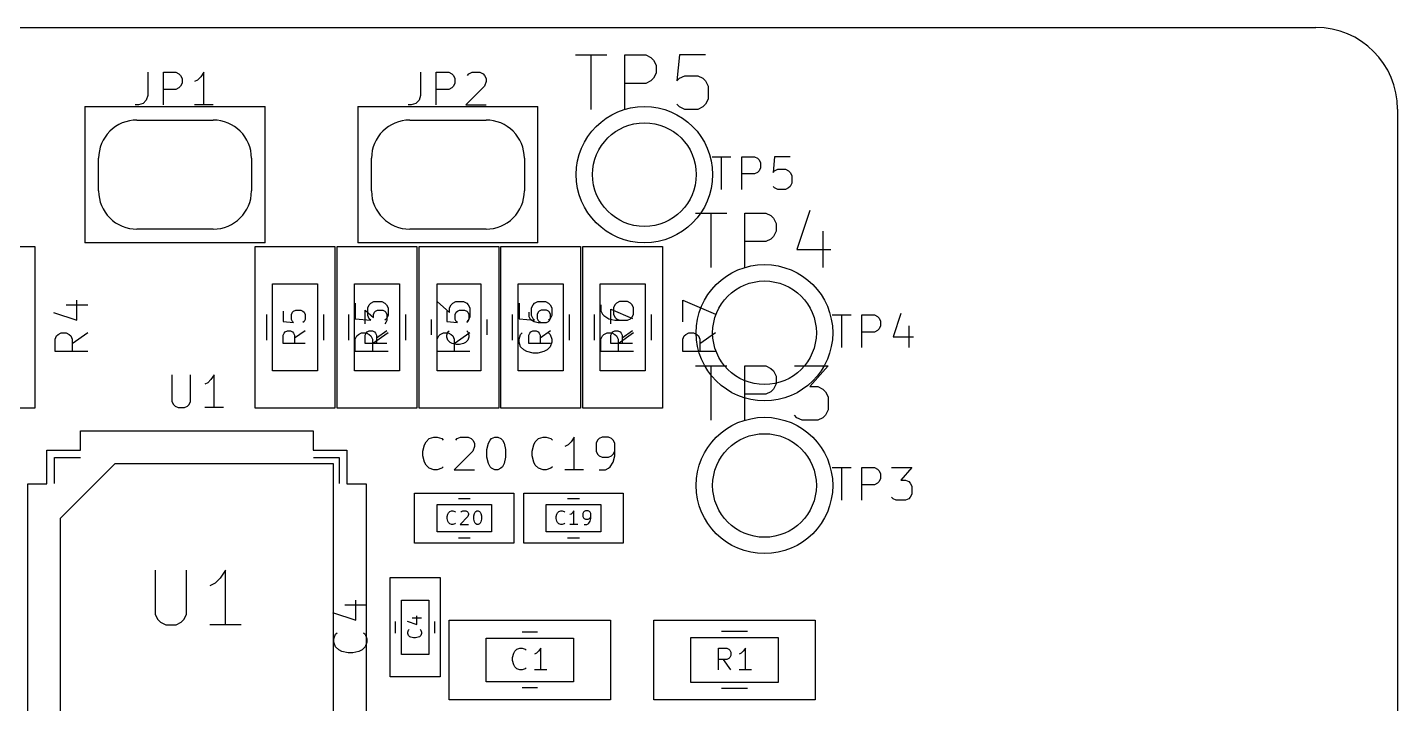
# Model space of a CAD drawing. Header units: millimetres. Extents: x -0.2 to 42, y -55 to 0.3.
# Drawn here: x 16.89 to 42, y -12.4 to 0 of the extents above; entities that cross this region are included whole.
import ezdxf

# ---------------------------------------------------------------- set-up
doc = ezdxf.new("R2010")
doc.units = ezdxf.units.MM
for name, color, linetype, true_color in [('Edge.Cuts', 254, 'CONTINUOUS', 0xd0d2cd), ('F.Courtyard', 6, 'CONTINUOUS', 0xff26e2), ('F.Fab', 9, 'CONTINUOUS', 0xafafaf), ('F.Silkscreen', 41, 'CONTINUOUS', 0xf2eda1)]:
    doc.layers.add(name, color=color, linetype=linetype, true_color=true_color)

msp = doc.modelspace()

# ---------------------------------------------------------------- linework, layer by layer
at = {"layer": 'Edge.Cuts', "linetype": 'CONTINUOUS'}
for p, q in [((1.5, 0), (40.5, 0)), ((42, -1.5), (42, -32))]:
    msp.add_line(p, q, dxfattribs=at)
at = {"layer": 'Edge.Cuts'}
msp.add_arc((40.5, -1.5), 1.5, 0, 90, dxfattribs=at)
at = {"layer": 'F.Courtyard', "linetype": 'CONTINUOUS'}
for p, q in [((17.95, -1.45), (17.95, -3.95)), ((17.95, -1.45), (21.25, -1.45)), ((21.25, -3.95), (21.25, -1.45)), ((22.95, -1.45), (22.95, -3.95)), ((22.95, -1.45), (26.25, -1.45)), ((26.25, -3.95), (26.25, -1.45)), ((21.25, -3.95), (17.95, -3.95)), ((26.25, -3.95), (22.95, -3.95)), ((15.57, -4.02), (17.03, -4.02)), ((17.03, -4.02), (17.03, -6.98)), ((21.07, -4.02), (22.53, -4.02)), ((21.07, -6.98), (21.07, -4.02)), ((22.53, -4.02), (22.53, -6.98)), ((22.57, -4.02), (24.03, -4.02)), ((22.57, -6.98), (22.57, -4.02)), ((24.03, -4.02), (24.03, -6.98)), ((24.07, -4.02), (25.53, -4.02)), ((24.07, -6.98), (24.07, -4.02)), ((25.53, -4.02), (25.53, -6.98)), ((25.57, -4.02), (27.03, -4.02)), ((25.57, -6.98), (25.57, -4.02)), ((27.03, -4.02), (27.03, -6.98)), ((27.07, -4.02), (28.53, -4.02)), ((27.07, -6.98), (27.07, -4.02)), ((28.53, -4.02), (28.53, -6.98)), ((17.03, -6.98), (15.57, -6.98)), ((22.53, -6.98), (21.07, -6.98)), ((24.03, -6.98), (22.57, -6.98)), ((25.53, -6.98), (24.07, -6.98)), ((27.03, -6.98), (25.57, -6.98)), ((28.53, -6.98), (27.07, -6.98)), ((17.87, -7.4), (22.13, -7.4)), ((17.87, -7.75), (17.87, -7.4)), ((22.13, -7.4), (22.13, -7.75)), ((17.25, -7.75), (17.87, -7.75)), ((17.25, -8.37), (17.25, -7.75)), ((22.13, -7.75), (22.75, -7.75)), ((22.75, -7.75), (22.75, -8.37)), ((16.9, -8.37), (17.25, -8.37)), ((16.9, -12.63), (16.9, -8.37)), ((22.75, -8.37), (23.1, -8.37)), ((23.1, -8.37), (23.1, -12.63)), ((23.99, -8.54), (25.81, -8.54)), ((23.99, -9.46), (23.99, -8.54)), ((25.81, -8.54), (25.81, -9.46)), ((25.99, -8.54), (27.81, -8.54)), ((25.99, -9.46), (25.99, -8.54)), ((27.81, -8.54), (27.81, -9.46)), ((25.81, -9.46), (23.99, -9.46)), ((27.81, -9.46), (25.99, -9.46)), ((23.54, -10.09), (24.46, -10.09)), ((23.54, -11.91), (23.54, -10.09)), ((24.46, -10.09), (24.46, -11.91)), ((24.62, -10.87), (27.58, -10.87)), ((24.62, -12.33), (24.62, -10.87)), ((27.58, -10.87), (27.58, -12.33)), ((28.37, -10.87), (31.33, -10.87)), ((28.37, -12.33), (28.37, -10.87)), ((31.33, -10.87), (31.33, -12.33)), ((24.46, -11.91), (23.54, -11.91)), ((27.58, -12.33), (24.62, -12.33)), ((31.33, -12.33), (28.37, -12.33))]:
    msp.add_line(p, q, dxfattribs=at)
at = {"layer": 'F.Courtyard'}
for centre in [(28.2, -2.7), (30.4, -5.6), (30.4, -8.4)]:
    msp.add_circle(centre, 1.25, dxfattribs=at)
at = {"layer": 'F.Fab', "linetype": 'CONTINUOUS'}
for p, q in [((26.938095, -0.504819), (27.509523, -0.504819)), ((27.223809, -1.504819), (27.223809, -0.504819)), ((27.842857, -1.504819), (27.842857, -0.504819)), ((27.842857, -0.504819), (28.223809, -0.504819)), ((28.223809, -0.504819), (28.319047, -0.552438)), ((28.319047, -0.552438), (28.366666, -0.600057)), ((28.366666, -0.600057), (28.414285, -0.695295)), ((28.414285, -0.695295), (28.414285, -0.838152)), ((28.842857, -0.504819), (28.795238, -0.981009)), ((29.319047, -0.504819), (28.842857, -0.504819)), ((28.319047, -0.981009), (28.223809, -1.028628)), ((28.366666, -0.93339), (28.319047, -0.981009)), ((28.414285, -0.838152), (28.366666, -0.93339)), ((28.795238, -0.981009), (28.842857, -0.93339)), ((28.842857, -0.93339), (28.938095, -0.885771)), ((28.938095, -0.885771), (29.17619, -0.885771)), ((29.17619, -0.885771), (29.271428, -0.93339)), ((29.271428, -0.93339), (29.319047, -0.981009)), ((29.319047, -0.981009), (29.366666, -1.076247)), ((28.223809, -1.028628), (27.842857, -1.028628)), ((29.366666, -1.076247), (29.366666, -1.314342)), ((28.842857, -1.4572), (28.795238, -1.40958)), ((28.938095, -1.504819), (28.842857, -1.4572)), ((29.17619, -1.504819), (28.938095, -1.504819)), ((29.271428, -1.4572), (29.17619, -1.504819)), ((29.319047, -1.40958), (29.271428, -1.4572)), ((29.366666, -1.314342), (29.319047, -1.40958)), ((29.138095, -3.404819), (29.709523, -3.404819)), ((29.423809, -4.404819), (29.423809, -3.404819)), ((30.042857, -4.404819), (30.042857, -3.404819)), ((30.042857, -3.404819), (30.423809, -3.404819)), ((30.423809, -3.404819), (30.519047, -3.452438)), ((30.519047, -3.452438), (30.566666, -3.500057)), ((30.566666, -3.500057), (30.614285, -3.595295)), ((31.233333, -3.3572), (30.995238, -4.071485)), ((30.614285, -3.738152), (30.566666, -3.83339)), ((30.614285, -3.595295), (30.614285, -3.738152)), ((31.471428, -3.738152), (31.471428, -4.404819)), ((30.423809, -3.928628), (30.042857, -3.928628)), ((30.519047, -3.881009), (30.423809, -3.928628)), ((30.566666, -3.83339), (30.519047, -3.881009)), ((30.995238, -4.071485), (31.614285, -4.071485)), ((21.3875, -4.7), (22.2125, -4.7)), ((21.3875, -6.3), (21.3875, -4.7)), ((22.2125, -4.7), (22.2125, -6.3)), ((22.8875, -4.7), (23.7125, -4.7)), ((22.8875, -6.3), (22.8875, -4.7)), ((23.7125, -4.7), (23.7125, -6.3)), ((24.4, -4.7), (25.2, -4.7)), ((24.4, -6.3), (24.4, -4.7)), ((25.2, -4.7), (25.2, -6.3)), ((25.8875, -4.7), (26.7125, -4.7)), ((25.8875, -6.3), (25.8875, -4.7)), ((26.7125, -4.7), (26.7125, -6.3)), ((27.3875, -4.7), (28.2125, -4.7)), ((27.3875, -6.3), (27.3875, -4.7)), ((28.2125, -4.7), (28.2125, -6.3)), ((17.802371, -5.371428), (17.802371, -4.999999)), ((28.902371, -5.399999), (28.902371, -4.999999)), ((28.902371, -4.999999), (29.502371, -5.257142)), ((17.3738, -5.228571), (17.802371, -5.371428)), ((17.602371, -5.085714), (18.002371, -5.085714)), ((21.581927, -5.204761), (21.581927, -5.395237)), ((21.734308, -5.261904), (21.753356, -5.223809)), ((21.734308, -5.357142), (21.734308, -5.261904)), ((21.753356, -5.223809), (21.772403, -5.204761)), ((21.772403, -5.204761), (21.810499, -5.185714)), ((21.810499, -5.185714), (21.905737, -5.185714)), ((21.905737, -5.185714), (21.943832, -5.204761)), ((21.943832, -5.204761), (21.96288, -5.223809)), ((21.96288, -5.223809), (21.981927, -5.261904)), ((21.981927, -5.261904), (21.981927, -5.357142)), ((22.902371, -5.057142), (22.902371, -5.342856)), ((23.081927, -5.433333), (23.081927, -5.185714)), ((23.081927, -5.185714), (23.234308, -5.319047)), ((23.130942, -5.142856), (23.159514, -5.085714)), ((23.130942, -5.285714), (23.130942, -5.142856)), ((23.159514, -5.085714), (23.188085, -5.057142)), ((23.188085, -5.057142), (23.245228, -5.028571)), ((23.234308, -5.261904), (23.253356, -5.223809)), ((23.234308, -5.319047), (23.234308, -5.261904)), ((23.245228, -5.028571), (23.388085, -5.028571)), ((23.253356, -5.223809), (23.272403, -5.204761)), ((23.272403, -5.204761), (23.310499, -5.185714)), ((23.310499, -5.185714), (23.405737, -5.185714)), ((23.388085, -5.028571), (23.445228, -5.057142)), ((23.405737, -5.185714), (23.443832, -5.204761)), ((23.443832, -5.204761), (23.46288, -5.223809)), ((23.445228, -5.057142), (23.4738, -5.085714)), ((23.46288, -5.223809), (23.481927, -5.261904)), ((23.4738, -5.085714), (23.502371, -5.142856)), ((23.481927, -5.261904), (23.481927, -5.37619)), ((23.502371, -5.142856), (23.502371, -5.285714)), ((24.402371, -5.399999), (24.402371, -5.028571)), ((24.402371, -5.028571), (24.630942, -5.228571)), ((24.581927, -5.204761), (24.581927, -5.395237)), ((24.630942, -5.142856), (24.659514, -5.085714)), ((24.630942, -5.228571), (24.630942, -5.142856)), ((24.659514, -5.085714), (24.688085, -5.057142)), ((24.688085, -5.057142), (24.745228, -5.028571)), ((24.734308, -5.261904), (24.753356, -5.223809)), ((24.734308, -5.357142), (24.734308, -5.261904)), ((24.745228, -5.028571), (24.888085, -5.028571)), ((24.753356, -5.223809), (24.772403, -5.204761)), ((24.772403, -5.204761), (24.810499, -5.185714)), ((24.810499, -5.185714), (24.905737, -5.185714)), ((24.888085, -5.028571), (24.945228, -5.057142)), ((24.905737, -5.185714), (24.943832, -5.204761)), ((24.943832, -5.204761), (24.96288, -5.223809)), ((24.945228, -5.057142), (24.9738, -5.085714)), ((24.96288, -5.223809), (24.981927, -5.261904)), ((24.9738, -5.085714), (25.002371, -5.142856)), ((24.981927, -5.261904), (24.981927, -5.357142)), ((25.002371, -5.142856), (25.002371, -5.314285)), ((25.902371, -5.057142), (25.902371, -5.342856)), ((26.081927, -5.223809), (26.081927, -5.299999)), ((26.130942, -5.142856), (26.159514, -5.085714)), ((26.130942, -5.285714), (26.130942, -5.142856)), ((26.159514, -5.085714), (26.188085, -5.057142)), ((26.188085, -5.057142), (26.245228, -5.028571)), ((26.253356, -5.223809), (26.234308, -5.261904)), ((26.234308, -5.261904), (26.234308, -5.338095)), ((26.245228, -5.028571), (26.388085, -5.028571)), ((26.272403, -5.204761), (26.253356, -5.223809)), ((26.310499, -5.185714), (26.272403, -5.204761)), ((26.405737, -5.185714), (26.310499, -5.185714)), ((26.388085, -5.028571), (26.445228, -5.057142)), ((26.443832, -5.204761), (26.405737, -5.185714)), ((26.46288, -5.223809), (26.443832, -5.204761)), ((26.445228, -5.057142), (26.4738, -5.085714)), ((26.481927, -5.261904), (26.46288, -5.223809)), ((26.4738, -5.085714), (26.502371, -5.142856)), ((26.481927, -5.338095), (26.481927, -5.261904)), ((26.502371, -5.142856), (26.502371, -5.285714)), ((27.402371, -5.085714), (27.402371, -5.199999)), ((27.402371, -5.199999), (27.430942, -5.257142)), ((27.430942, -5.257142), (27.459514, -5.285714)), ((27.581927, -5.433333), (27.581927, -5.166666)), ((27.581927, -5.166666), (27.981927, -5.338095)), ((27.659514, -5.085714), (27.630942, -5.142856)), ((27.630942, -5.142856), (27.630942, -5.257142)), ((27.630942, -5.257142), (27.659514, -5.314285)), ((27.688085, -5.057142), (27.659514, -5.085714)), ((27.745228, -5.028571), (27.688085, -5.057142)), ((27.888085, -5.028571), (27.745228, -5.028571)), ((27.945228, -5.057142), (27.888085, -5.028571)), ((27.9738, -5.085714), (27.945228, -5.057142)), ((28.002371, -5.142856), (27.9738, -5.085714)), ((27.9738, -5.314285), (28.002371, -5.257142)), ((28.002371, -5.257142), (28.002371, -5.142856)), ((21.581927, -5.395237), (21.772403, -5.414285)), ((21.753356, -5.395237), (21.734308, -5.357142)), ((21.772403, -5.414285), (21.753356, -5.395237)), ((21.96288, -5.395237), (21.943832, -5.414285)), ((21.981927, -5.357142), (21.96288, -5.395237)), ((22.902371, -5.342856), (23.188085, -5.371428)), ((23.159514, -5.342856), (23.130942, -5.285714)), ((23.188085, -5.371428), (23.159514, -5.342856)), ((23.46288, -5.414285), (23.443832, -5.433333)), ((23.4738, -5.342856), (23.445228, -5.371428)), ((23.481927, -5.37619), (23.46288, -5.414285)), ((23.502371, -5.285714), (23.4738, -5.342856)), ((24.581927, -5.395237), (24.772403, -5.414285)), ((24.753356, -5.395237), (24.734308, -5.357142)), ((24.772403, -5.414285), (24.753356, -5.395237)), ((24.96288, -5.395237), (24.943832, -5.414285)), ((24.9738, -5.371428), (24.945228, -5.399999)), ((24.981927, -5.357142), (24.96288, -5.395237)), ((25.002371, -5.314285), (24.9738, -5.371428)), ((25.902371, -5.342856), (26.188085, -5.371428)), ((26.081927, -5.299999), (26.100975, -5.338095)), ((26.100975, -5.338095), (26.120022, -5.357142)), ((26.120022, -5.357142), (26.177165, -5.395237)), ((26.159514, -5.342856), (26.130942, -5.285714)), ((26.188085, -5.371428), (26.159514, -5.342856)), ((26.177165, -5.395237), (26.253356, -5.414285)), ((26.234308, -5.338095), (26.253356, -5.37619)), ((26.253356, -5.37619), (26.272403, -5.395237)), ((26.253356, -5.414285), (26.405737, -5.414285)), ((26.272403, -5.395237), (26.310499, -5.414285)), ((26.405737, -5.414285), (26.443832, -5.395237)), ((26.443832, -5.395237), (26.46288, -5.37619)), ((26.4738, -5.342856), (26.445228, -5.371428)), ((26.46288, -5.37619), (26.481927, -5.338095)), ((26.502371, -5.285714), (26.4738, -5.342856)), ((27.459514, -5.285714), (27.545228, -5.342856)), ((27.545228, -5.342856), (27.659514, -5.371428)), ((27.659514, -5.314285), (27.688085, -5.342856)), ((27.659514, -5.371428), (27.888085, -5.371428)), ((27.688085, -5.342856), (27.745228, -5.371428)), ((27.888085, -5.371428), (27.945228, -5.342856)), ((27.945228, -5.342856), (27.9738, -5.314285)), ((17.402371, -5.714285), (17.430942, -5.657142)), ((17.402371, -5.942856), (17.402371, -5.714285)), ((17.430942, -5.657142), (17.459514, -5.628571)), ((17.459514, -5.628571), (17.516657, -5.599999)), ((17.516657, -5.599999), (17.602371, -5.599999)), ((17.602371, -5.599999), (17.659514, -5.628571)), ((17.659514, -5.628571), (17.688085, -5.657142)), ((17.688085, -5.657142), (17.716657, -5.714285)), ((18.002371, -5.599999), (17.716657, -5.799999)), ((17.716657, -5.714285), (17.716657, -5.942856)), ((21.581927, -5.642856), (21.600975, -5.604761)), ((21.581927, -5.795237), (21.581927, -5.642856)), ((21.600975, -5.604761), (21.620022, -5.585714)), ((21.620022, -5.585714), (21.658118, -5.566666)), ((21.658118, -5.566666), (21.71526, -5.566666)), ((21.71526, -5.566666), (21.753356, -5.585714)), ((21.753356, -5.585714), (21.772403, -5.604761)), ((21.772403, -5.604761), (21.791451, -5.642856)), ((21.981927, -5.566666), (21.791451, -5.699999)), ((21.791451, -5.642856), (21.791451, -5.795237)), ((22.902371, -5.714285), (22.930942, -5.657142)), ((22.902371, -5.942856), (22.902371, -5.714285)), ((22.930942, -5.657142), (22.959514, -5.628571)), ((22.959514, -5.628571), (23.016657, -5.599999)), ((23.016657, -5.599999), (23.102371, -5.599999)), ((23.081927, -5.642856), (23.100975, -5.604761)), ((23.081927, -5.795237), (23.081927, -5.642856)), ((23.100975, -5.604761), (23.120022, -5.585714)), ((23.102371, -5.599999), (23.159514, -5.628571)), ((23.120022, -5.585714), (23.158118, -5.566666)), ((23.158118, -5.566666), (23.21526, -5.566666)), ((23.159514, -5.628571), (23.188085, -5.657142)), ((23.188085, -5.657142), (23.216657, -5.714285)), ((23.21526, -5.566666), (23.253356, -5.585714)), ((23.502371, -5.599999), (23.216657, -5.799999)), ((23.216657, -5.714285), (23.216657, -5.942856)), ((23.253356, -5.585714), (23.272403, -5.604761)), ((23.272403, -5.604761), (23.291451, -5.642856)), ((23.481927, -5.566666), (23.291451, -5.699999)), ((23.291451, -5.642856), (23.291451, -5.795237)), ((24.402371, -5.714285), (24.430942, -5.657142)), ((24.402371, -5.942856), (24.402371, -5.714285)), ((24.430942, -5.657142), (24.459514, -5.628571)), ((24.459514, -5.628571), (24.516657, -5.599999)), ((24.516657, -5.599999), (24.602371, -5.599999)), ((24.581927, -5.642856), (24.600975, -5.585714)), ((24.581927, -5.680952), (24.581927, -5.642856)), ((24.600975, -5.738095), (24.581927, -5.680952)), ((24.600975, -5.585714), (24.620022, -5.566666)), ((24.63907, -5.77619), (24.600975, -5.738095)), ((24.602371, -5.599999), (24.659514, -5.628571)), ((24.659514, -5.628571), (24.688085, -5.657142)), ((24.688085, -5.657142), (24.716657, -5.714285)), ((25.002371, -5.599999), (24.716657, -5.799999)), ((24.716657, -5.714285), (24.716657, -5.942856)), ((24.96288, -5.738095), (24.924784, -5.77619)), ((24.943832, -5.566666), (24.96288, -5.585714)), ((24.96288, -5.585714), (24.981927, -5.642856)), ((24.981927, -5.680952), (24.96288, -5.738095)), ((24.981927, -5.642856), (24.981927, -5.680952)), ((25.902371, -5.714285), (25.930942, -5.628571)), ((25.902371, -5.771428), (25.902371, -5.714285)), ((25.930942, -5.857142), (25.902371, -5.771428)), ((25.930942, -5.628571), (25.959514, -5.599999)), ((26.081927, -5.642856), (26.100975, -5.604761)), ((26.081927, -5.795237), (26.081927, -5.642856)), ((26.100975, -5.604761), (26.120022, -5.585714)), ((26.120022, -5.585714), (26.158118, -5.566666)), ((26.158118, -5.566666), (26.21526, -5.566666)), ((26.21526, -5.566666), (26.253356, -5.585714)), ((26.253356, -5.585714), (26.272403, -5.604761)), ((26.272403, -5.604761), (26.291451, -5.642856)), ((26.481927, -5.566666), (26.291451, -5.699999)), ((26.291451, -5.642856), (26.291451, -5.795237)), ((26.445228, -5.599999), (26.4738, -5.628571)), ((26.4738, -5.628571), (26.502371, -5.714285)), ((26.502371, -5.771428), (26.4738, -5.857142)), ((26.502371, -5.714285), (26.502371, -5.771428)), ((27.402371, -5.714285), (27.430942, -5.657142)), ((27.402371, -5.942856), (27.402371, -5.714285)), ((27.430942, -5.657142), (27.459514, -5.628571)), ((27.459514, -5.628571), (27.516657, -5.599999)), ((27.516657, -5.599999), (27.602371, -5.599999)), ((27.581927, -5.642856), (27.600975, -5.604761)), ((27.581927, -5.795237), (27.581927, -5.642856)), ((27.600975, -5.604761), (27.620022, -5.585714)), ((27.602371, -5.599999), (27.659514, -5.628571)), ((27.620022, -5.585714), (27.658118, -5.566666)), ((27.658118, -5.566666), (27.71526, -5.566666)), ((27.659514, -5.628571), (27.688085, -5.657142)), ((27.688085, -5.657142), (27.716657, -5.714285)), ((27.71526, -5.566666), (27.753356, -5.585714)), ((28.002371, -5.599999), (27.716657, -5.799999)), ((27.716657, -5.714285), (27.716657, -5.942856)), ((27.753356, -5.585714), (27.772403, -5.604761)), ((27.772403, -5.604761), (27.791451, -5.642856)), ((27.981927, -5.566666), (27.791451, -5.699999)), ((27.791451, -5.642856), (27.791451, -5.795237)), ((28.902371, -5.714285), (28.930942, -5.657142)), ((28.902371, -5.942856), (28.902371, -5.714285)), ((28.930942, -5.657142), (28.959514, -5.628571)), ((28.959514, -5.628571), (29.016657, -5.599999)), ((29.016657, -5.599999), (29.102371, -5.599999)), ((29.102371, -5.599999), (29.159514, -5.628571)), ((29.159514, -5.628571), (29.188085, -5.657142)), ((29.188085, -5.657142), (29.216657, -5.714285)), ((29.502371, -5.599999), (29.216657, -5.799999)), ((29.216657, -5.714285), (29.216657, -5.942856)), ((18.002371, -5.942856), (17.402371, -5.942856)), ((21.981927, -5.795237), (21.581927, -5.795237)), ((23.502371, -5.942856), (22.902371, -5.942856)), ((23.481927, -5.795237), (23.081927, -5.795237)), ((25.002371, -5.942856), (24.402371, -5.942856)), ((24.677165, -5.795237), (24.63907, -5.77619)), ((24.753356, -5.814285), (24.677165, -5.795237)), ((24.810499, -5.814285), (24.753356, -5.814285)), ((24.886689, -5.795237), (24.810499, -5.814285)), ((24.924784, -5.77619), (24.886689, -5.795237)), ((25.988085, -5.914285), (25.930942, -5.857142)), ((26.045228, -5.942856), (25.988085, -5.914285)), ((26.159514, -5.971428), (26.045228, -5.942856)), ((26.481927, -5.795237), (26.081927, -5.795237)), ((26.245228, -5.971428), (26.159514, -5.971428)), ((26.359514, -5.942856), (26.245228, -5.971428)), ((26.416657, -5.914285), (26.359514, -5.942856)), ((26.4738, -5.857142), (26.416657, -5.914285)), ((28.002371, -5.942856), (27.402371, -5.942856)), ((27.981927, -5.795237), (27.581927, -5.795237)), ((29.502371, -5.942856), (28.902371, -5.942856)), ((29.138095, -6.204819), (29.709523, -6.204819)), ((29.423809, -7.204819), (29.423809, -6.204819)), ((30.042857, -7.204819), (30.042857, -6.204819)), ((30.042857, -6.204819), (30.423809, -6.204819)), ((30.423809, -6.204819), (30.519047, -6.252438)), ((30.519047, -6.252438), (30.566666, -6.300057)), ((30.947619, -6.204819), (31.566666, -6.204819)), ((31.566666, -6.204819), (31.233333, -6.585771)), ((19.542857, -6.372371), (19.542857, -6.858085)), ((19.885714, -6.858085), (19.885714, -6.372371)), ((20.199999, -6.515228), (20.142856, -6.5438)), ((20.257142, -6.458085), (20.199999, -6.515228)), ((20.314285, -6.372371), (20.257142, -6.458085)), ((20.314285, -6.972371), (20.314285, -6.372371)), ((22.2125, -6.3), (21.3875, -6.3)), ((23.7125, -6.3), (22.8875, -6.3)), ((25.2, -6.3), (24.4, -6.3)), ((26.7125, -6.3), (25.8875, -6.3)), ((28.2125, -6.3), (27.3875, -6.3)), ((30.566666, -6.300057), (30.614285, -6.395295)), ((30.614285, -6.395295), (30.614285, -6.538152)), ((30.423809, -6.728628), (30.042857, -6.728628)), ((30.519047, -6.681009), (30.423809, -6.728628)), ((30.566666, -6.63339), (30.519047, -6.681009)), ((30.614285, -6.538152), (30.566666, -6.63339)), ((31.233333, -6.585771), (31.37619, -6.585771)), ((31.37619, -6.585771), (31.471428, -6.63339)), ((31.471428, -6.63339), (31.519047, -6.681009)), ((31.519047, -6.681009), (31.566666, -6.776247)), ((31.566666, -6.776247), (31.566666, -7.014342)), ((19.542857, -6.858085), (19.571428, -6.915228)), ((19.571428, -6.915228), (19.6, -6.9438)), ((19.6, -6.9438), (19.657142, -6.972371)), ((19.657142, -6.972371), (19.771428, -6.972371)), ((19.771428, -6.972371), (19.828571, -6.9438)), ((19.828571, -6.9438), (19.857142, -6.915228)), ((19.857142, -6.915228), (19.885714, -6.858085)), ((20.485713, -6.972371), (20.142856, -6.972371)), ((31.566666, -7.014342), (31.519047, -7.10958)), ((30.995238, -7.1572), (30.947619, -7.10958)), ((31.090476, -7.204819), (30.995238, -7.1572)), ((31.37619, -7.204819), (31.090476, -7.204819)), ((31.471428, -7.1572), (31.37619, -7.204819)), ((31.519047, -7.10958), (31.471428, -7.1572)), ((24.257142, -7.540942), (24.342856, -7.512371)), ((24.342856, -7.512371), (24.399999, -7.512371)), ((24.399999, -7.512371), (24.485713, -7.540942)), ((24.771428, -7.540942), (24.828571, -7.512371)), ((24.828571, -7.512371), (24.971428, -7.512371)), ((24.971428, -7.512371), (25.028571, -7.540942)), ((25.4, -7.540942), (25.457142, -7.512371)), ((25.457142, -7.512371), (25.514285, -7.512371)), ((25.514285, -7.512371), (25.571428, -7.540942)), ((26.257142, -7.540942), (26.342856, -7.512371)), ((26.342856, -7.512371), (26.399999, -7.512371)), ((26.399999, -7.512371), (26.485713, -7.540942)), ((26.914285, -7.512371), (26.857142, -7.598085)), ((26.914285, -8.112371), (26.914285, -7.512371)), ((27.428571, -7.512371), (27.371428, -7.540942)), ((27.542857, -7.512371), (27.428571, -7.512371)), ((27.6, -7.540942), (27.542857, -7.512371)), ((24.142856, -7.769514), (24.171428, -7.655228)), ((24.142856, -7.855228), (24.142856, -7.769514)), ((24.171428, -7.655228), (24.199999, -7.598085)), ((24.199999, -7.598085), (24.257142, -7.540942)), ((24.485713, -7.540942), (24.514285, -7.569514)), ((25.057142, -7.769514), (24.714285, -8.112371)), ((24.742856, -7.569514), (24.771428, -7.540942)), ((25.028571, -7.540942), (25.057142, -7.569514)), ((25.057142, -7.569514), (25.085713, -7.626657)), ((25.085713, -7.6838), (25.057142, -7.769514)), ((25.085713, -7.626657), (25.085713, -7.6838)), ((25.314285, -7.740942), (25.342857, -7.626657)), ((25.314285, -7.8838), (25.314285, -7.740942)), ((25.342857, -7.626657), (25.371428, -7.569514)), ((25.371428, -7.569514), (25.4, -7.540942)), ((25.571428, -7.540942), (25.6, -7.569514)), ((25.6, -7.569514), (25.628571, -7.626657)), ((25.628571, -7.626657), (25.657142, -7.740942)), ((25.657142, -7.740942), (25.657142, -7.8838)), ((26.142856, -7.769514), (26.171428, -7.655228)), ((26.142856, -7.855228), (26.142856, -7.769514)), ((26.171428, -7.655228), (26.199999, -7.598085)), ((26.199999, -7.598085), (26.257142, -7.540942)), ((26.485713, -7.540942), (26.514285, -7.569514)), ((26.799999, -7.655228), (26.742856, -7.6838)), ((26.857142, -7.598085), (26.799999, -7.655228)), ((27.342857, -7.569514), (27.314285, -7.626657)), ((27.314285, -7.626657), (27.314285, -7.769514)), ((27.314285, -7.769514), (27.342857, -7.826657)), ((27.371428, -7.540942), (27.342857, -7.569514)), ((27.628571, -7.569514), (27.6, -7.540942)), ((27.657142, -7.626657), (27.628571, -7.569514)), ((27.628571, -7.826657), (27.657142, -7.769514)), ((27.657142, -7.855228), (27.657142, -7.626657)), ((17.5, -9), (18.5, -8)), ((18.5, -8), (22.5, -8)), ((22.5, -8), (22.5, -13)), ((24.171428, -7.969514), (24.142856, -7.855228)), ((24.199999, -8.026657), (24.171428, -7.969514)), ((24.257142, -8.0838), (24.199999, -8.026657)), ((25.342857, -7.998085), (25.314285, -7.8838)), ((25.371428, -8.055228), (25.342857, -7.998085)), ((25.628571, -7.998085), (25.6, -8.055228)), ((25.657142, -7.8838), (25.628571, -7.998085)), ((26.171428, -7.969514), (26.142856, -7.855228)), ((26.199999, -8.026657), (26.171428, -7.969514)), ((26.257142, -8.0838), (26.199999, -8.026657)), ((27.342857, -7.826657), (27.371428, -7.855228)), ((27.371428, -7.855228), (27.428571, -7.8838)), ((27.428571, -7.8838), (27.542857, -7.8838)), ((27.542857, -7.8838), (27.6, -7.855228)), ((27.571428, -8.055228), (27.628571, -7.969514)), ((27.6, -7.855228), (27.628571, -7.826657)), ((27.628571, -7.969514), (27.657142, -7.855228)), ((24.342856, -8.112371), (24.257142, -8.0838)), ((24.399999, -8.112371), (24.342856, -8.112371)), ((24.485713, -8.0838), (24.399999, -8.112371)), ((24.514285, -8.055228), (24.485713, -8.0838)), ((24.714285, -8.112371), (25.085713, -8.112371)), ((25.4, -8.0838), (25.371428, -8.055228)), ((25.457142, -8.112371), (25.4, -8.0838)), ((25.514285, -8.112371), (25.457142, -8.112371)), ((25.571428, -8.0838), (25.514285, -8.112371)), ((25.6, -8.055228), (25.571428, -8.0838)), ((26.342856, -8.112371), (26.257142, -8.0838)), ((26.399999, -8.112371), (26.342856, -8.112371)), ((26.485713, -8.0838), (26.399999, -8.112371)), ((26.514285, -8.055228), (26.485713, -8.0838)), ((27.085713, -8.112371), (26.742856, -8.112371)), ((27.371428, -8.112371), (27.485714, -8.112371)), ((27.485714, -8.112371), (27.542857, -8.0838)), ((27.542857, -8.0838), (27.571428, -8.055228)), ((24.4, -8.75), (25.4, -8.75)), ((24.4, -9.25), (24.4, -8.75)), ((25.4, -8.75), (25.4, -9.25)), ((26.4, -8.75), (27.4, -8.75)), ((26.4, -9.25), (26.4, -8.75)), ((27.4, -8.75), (27.4, -9.25)), ((17.5, -13), (17.5, -9)), ((24.584524, -8.970717), (24.596428, -8.923098)), ((24.584524, -9.006431), (24.584524, -8.970717)), ((24.596428, -9.05405), (24.584524, -9.006431)), ((24.596428, -8.923098), (24.608333, -8.899289)), ((24.608333, -8.899289), (24.632143, -8.875479)), ((24.632143, -8.875479), (24.667857, -8.863574)), ((24.667857, -8.863574), (24.691666, -8.863574)), ((24.691666, -8.863574), (24.727381, -8.875479)), ((24.727381, -8.875479), (24.739285, -8.887384)), ((24.965476, -8.970717), (24.822619, -9.113574)), ((24.834524, -8.887384), (24.846428, -8.875479)), ((24.846428, -8.875479), (24.870238, -8.863574)), ((24.870238, -8.863574), (24.929762, -8.863574)), ((24.929762, -8.863574), (24.953571, -8.875479)), ((24.953571, -8.875479), (24.965476, -8.887384)), ((24.965476, -8.887384), (24.977381, -8.911193)), ((24.977381, -8.935003), (24.965476, -8.970717)), ((24.977381, -8.911193), (24.977381, -8.935003)), ((25.072619, -8.958812), (25.084523, -8.911193)), ((25.072619, -9.018336), (25.072619, -8.958812)), ((25.084523, -9.065955), (25.072619, -9.018336)), ((25.084523, -8.911193), (25.096428, -8.887384)), ((25.096428, -8.887384), (25.108333, -8.875479)), ((25.108333, -8.875479), (25.132142, -8.863574)), ((25.132142, -8.863574), (25.155952, -8.863574)), ((25.155952, -8.863574), (25.179761, -8.875479)), ((25.179761, -8.875479), (25.191666, -8.887384)), ((25.191666, -8.887384), (25.203571, -8.911193)), ((25.203571, -8.911193), (25.215476, -8.958812)), ((25.215476, -9.018336), (25.203571, -9.065955)), ((25.215476, -8.958812), (25.215476, -9.018336)), ((26.584524, -8.970717), (26.596428, -8.923098)), ((26.584524, -9.006431), (26.584524, -8.970717)), ((26.596428, -9.05405), (26.584524, -9.006431)), ((26.596428, -8.923098), (26.608333, -8.899289)), ((26.608333, -8.899289), (26.632143, -8.875479)), ((26.632143, -8.875479), (26.667857, -8.863574)), ((26.667857, -8.863574), (26.691666, -8.863574)), ((26.691666, -8.863574), (26.727381, -8.875479)), ((26.727381, -8.875479), (26.739285, -8.887384)), ((26.858333, -8.923098), (26.834524, -8.935003)), ((26.882143, -8.899289), (26.858333, -8.923098)), ((26.905952, -8.863574), (26.882143, -8.899289)), ((26.905952, -9.113574), (26.905952, -8.863574)), ((27.084523, -8.887384), (27.072619, -8.911193)), ((27.072619, -8.911193), (27.072619, -8.970717)), ((27.072619, -8.970717), (27.084523, -8.994527)), ((27.096428, -8.875479), (27.084523, -8.887384)), ((27.084523, -8.994527), (27.096428, -9.006431)), ((27.120238, -8.863574), (27.096428, -8.875479)), ((27.096428, -9.006431), (27.120238, -9.018336)), ((27.167857, -8.863574), (27.120238, -8.863574)), ((27.120238, -9.018336), (27.167857, -9.018336)), ((27.191666, -8.875479), (27.167857, -8.863574)), ((27.167857, -9.018336), (27.191666, -9.006431)), ((27.203571, -8.887384), (27.191666, -8.875479)), ((27.191666, -9.006431), (27.203571, -8.994527)), ((27.215476, -8.911193), (27.203571, -8.887384)), ((27.203571, -8.994527), (27.215476, -8.970717)), ((27.203571, -9.05405), (27.215476, -9.006431)), ((27.215476, -9.006431), (27.215476, -8.911193)), ((25.4, -9.25), (24.4, -9.25)), ((24.608333, -9.07786), (24.596428, -9.05405)), ((24.632143, -9.10167), (24.608333, -9.07786)), ((24.667857, -9.113574), (24.632143, -9.10167)), ((24.691666, -9.113574), (24.667857, -9.113574)), ((24.727381, -9.10167), (24.691666, -9.113574)), ((24.739285, -9.089765), (24.727381, -9.10167)), ((24.822619, -9.113574), (24.977381, -9.113574)), ((25.096428, -9.089765), (25.084523, -9.065955)), ((25.108333, -9.10167), (25.096428, -9.089765)), ((25.132142, -9.113574), (25.108333, -9.10167)), ((25.155952, -9.113574), (25.132142, -9.113574)), ((25.179761, -9.10167), (25.155952, -9.113574)), ((25.191666, -9.089765), (25.179761, -9.10167)), ((25.203571, -9.065955), (25.191666, -9.089765)), ((27.4, -9.25), (26.4, -9.25)), ((26.608333, -9.07786), (26.596428, -9.05405)), ((26.632143, -9.10167), (26.608333, -9.07786)), ((26.667857, -9.113574), (26.632143, -9.10167)), ((26.691666, -9.113574), (26.667857, -9.113574)), ((26.727381, -9.10167), (26.691666, -9.113574)), ((26.739285, -9.089765), (26.727381, -9.10167)), ((26.977381, -9.113574), (26.834524, -9.113574)), ((27.096428, -9.113574), (27.144047, -9.113574)), ((27.144047, -9.113574), (27.167857, -9.10167)), ((27.167857, -9.10167), (27.179761, -9.089765)), ((27.179761, -9.089765), (27.203571, -9.05405)), ((19.238095, -9.954819), (19.238095, -10.764342)), ((19.809523, -10.764342), (19.809523, -9.954819)), ((20.523809, -9.954819), (20.428571, -10.097676)), ((20.523809, -10.954819), (20.523809, -9.954819)), ((20.333333, -10.192914), (20.238095, -10.240533)), ((20.428571, -10.097676), (20.333333, -10.192914)), ((22.912371, -10.871428), (22.912371, -10.499999)), ((23.75, -10.5), (24.25, -10.5)), ((23.75, -11.5), (23.75, -10.5)), ((24.25, -10.5), (24.25, -11.5)), ((19.238095, -10.764342), (19.285714, -10.85958)), ((19.761904, -10.85958), (19.809523, -10.764342)), ((22.4838, -10.728571), (22.912371, -10.871428)), ((22.712371, -10.585714), (23.112371, -10.585714)), ((24.030241, -10.946427), (24.030241, -10.791666)), ((19.285714, -10.85958), (19.333333, -10.9072)), ((19.333333, -10.9072), (19.428571, -10.954819)), ((19.428571, -10.954819), (19.619047, -10.954819)), ((19.619047, -10.954819), (19.714285, -10.9072)), ((19.714285, -10.9072), (19.761904, -10.85958)), ((20.809523, -10.954819), (20.238095, -10.954819)), ((23.85167, -10.886904), (24.030241, -10.946427)), ((23.875479, -11.05357), (23.887384, -11.041666)), ((23.946908, -10.82738), (24.113574, -10.82738)), ((24.089765, -11.041666), (24.10167, -11.05357)), ((22.512371, -11.214285), (22.540942, -11.128571)), ((22.512371, -11.271428), (22.512371, -11.214285)), ((22.540942, -11.357142), (22.512371, -11.271428)), ((22.540942, -11.128571), (22.569514, -11.099999)), ((23.055228, -11.099999), (23.0838, -11.128571)), ((23.0838, -11.128571), (23.112371, -11.214285)), ((23.112371, -11.271428), (23.0838, -11.357142)), ((23.112371, -11.214285), (23.112371, -11.271428)), ((23.863574, -11.089285), (23.875479, -11.05357)), ((23.863574, -11.113094), (23.863574, -11.089285)), ((23.875479, -11.148808), (23.863574, -11.113094)), ((23.899289, -11.172618), (23.875479, -11.148808)), ((23.923098, -11.184523), (23.899289, -11.172618)), ((23.970717, -11.196427), (23.923098, -11.184523)), ((24.006431, -11.196427), (23.970717, -11.196427)), ((24.05405, -11.184523), (24.006431, -11.196427)), ((24.07786, -11.172618), (24.05405, -11.184523)), ((24.10167, -11.148808), (24.07786, -11.172618)), ((24.10167, -11.05357), (24.113574, -11.089285)), ((24.113574, -11.113094), (24.10167, -11.148808)), ((24.113574, -11.089285), (24.113574, -11.113094)), ((25.3, -11.2), (26.9, -11.2)), ((25.3, -12), (25.3, -11.2)), ((26.9, -11.2), (26.9, -12)), ((29.05, -11.1875), (30.65, -11.1875)), ((29.05, -12.0125), (29.05, -11.1875)), ((30.65, -11.1875), (30.65, -12.0125)), ((22.598085, -11.414285), (22.540942, -11.357142)), ((22.655228, -11.442856), (22.598085, -11.414285)), ((22.769514, -11.471428), (22.655228, -11.442856)), ((22.855228, -11.471428), (22.769514, -11.471428)), ((22.969514, -11.442856), (22.855228, -11.471428)), ((23.026657, -11.414285), (22.969514, -11.442856)), ((23.0838, -11.357142), (23.026657, -11.414285)), ((24.25, -11.5), (23.75, -11.5)), ((25.785714, -11.553356), (25.804762, -11.477165)), ((25.804762, -11.477165), (25.823809, -11.43907)), ((25.823809, -11.43907), (25.861904, -11.400975)), ((25.861904, -11.400975), (25.919047, -11.381927)), ((25.919047, -11.381927), (25.957143, -11.381927)), ((25.957143, -11.381927), (26.014285, -11.400975)), ((26.014285, -11.400975), (26.033333, -11.420022)), ((26.223809, -11.477165), (26.185714, -11.496213)), ((26.261904, -11.43907), (26.223809, -11.477165)), ((26.3, -11.381927), (26.261904, -11.43907)), ((26.3, -11.781927), (26.3, -11.381927)), ((29.554762, -11.781927), (29.554762, -11.381927)), ((29.554762, -11.381927), (29.707143, -11.381927)), ((29.707143, -11.381927), (29.745238, -11.400975)), ((29.745238, -11.400975), (29.764285, -11.420022)), ((29.764285, -11.420022), (29.783333, -11.458118)), ((29.783333, -11.51526), (29.764285, -11.553356)), ((29.783333, -11.458118), (29.783333, -11.51526)), ((29.973809, -11.477165), (29.935714, -11.496213)), ((30.011904, -11.43907), (29.973809, -11.477165)), ((30.05, -11.381927), (30.011904, -11.43907)), ((30.05, -11.781927), (30.05, -11.381927)), ((25.785714, -11.610499), (25.785714, -11.553356)), ((25.804762, -11.686689), (25.785714, -11.610499)), ((25.823809, -11.724784), (25.804762, -11.686689)), ((25.861904, -11.76288), (25.823809, -11.724784)), ((25.919047, -11.781927), (25.861904, -11.76288)), ((25.957143, -11.781927), (25.919047, -11.781927)), ((26.014285, -11.76288), (25.957143, -11.781927)), ((26.033333, -11.743832), (26.014285, -11.76288)), ((26.414285, -11.781927), (26.185714, -11.781927)), ((29.707143, -11.591451), (29.554762, -11.591451)), ((29.783333, -11.781927), (29.65, -11.591451)), ((29.745238, -11.572403), (29.707143, -11.591451)), ((29.764285, -11.553356), (29.745238, -11.572403)), ((30.164285, -11.781927), (29.935714, -11.781927)), ((26.9, -12), (25.3, -12)), ((30.65, -12.0125), (29.05, -12.0125))]:
    msp.add_line(p, q, dxfattribs=at)
at = {"layer": 'F.Silkscreen', "linetype": 'CONTINUOUS'}
for p, q in [((19.099999, -0.822371), (19.099999, -1.250942)), ((19.385714, -1.422371), (19.385714, -0.822371)), ((19.385714, -0.822371), (19.614285, -0.822371)), ((19.614285, -0.822371), (19.671428, -0.850942)), ((19.671428, -0.850942), (19.699999, -0.879514)), ((19.699999, -0.879514), (19.728571, -0.936657)), ((19.728571, -0.936657), (19.728571, -1.022371)), ((20.014285, -0.965228), (19.957142, -0.9938)), ((20.071428, -0.908085), (20.014285, -0.965228)), ((20.128571, -0.822371), (20.071428, -0.908085)), ((20.128571, -1.422371), (20.128571, -0.822371)), ((24.099999, -0.822371), (24.099999, -1.250942)), ((24.385714, -1.422371), (24.385714, -0.822371)), ((24.385714, -0.822371), (24.614285, -0.822371)), ((24.614285, -0.822371), (24.671428, -0.850942)), ((24.671428, -0.850942), (24.699999, -0.879514)), ((24.699999, -0.879514), (24.728571, -0.936657)), ((24.728571, -0.936657), (24.728571, -1.022371)), ((24.957142, -0.879514), (24.985714, -0.850942)), ((24.985714, -0.850942), (25.042857, -0.822371)), ((25.042857, -0.822371), (25.185714, -0.822371)), ((25.185714, -0.822371), (25.242857, -0.850942)), ((25.242857, -0.850942), (25.271428, -0.879514)), ((25.271428, -0.879514), (25.299999, -0.936657)), ((25.299999, -0.9938), (25.271428, -1.079514)), ((25.299999, -0.936657), (25.299999, -0.9938)), ((19.099999, -1.250942), (19.071428, -1.336657)), ((19.614285, -1.136657), (19.385714, -1.136657)), ((19.671428, -1.108085), (19.614285, -1.136657)), ((19.699999, -1.079514), (19.671428, -1.108085)), ((19.728571, -1.022371), (19.699999, -1.079514)), ((24.099999, -1.250942), (24.071428, -1.336657)), ((24.614285, -1.136657), (24.385714, -1.136657)), ((24.671428, -1.108085), (24.614285, -1.136657)), ((24.699999, -1.079514), (24.671428, -1.108085)), ((24.728571, -1.022371), (24.699999, -1.079514)), ((25.271428, -1.079514), (24.928571, -1.422371)), ((18.928571, -1.422371), (18.871428, -1.422371)), ((19.014285, -1.3938), (18.928571, -1.422371)), ((19.071428, -1.336657), (19.014285, -1.3938)), ((20.299999, -1.422371), (19.957142, -1.422371)), ((23.928571, -1.422371), (23.871428, -1.422371)), ((24.014285, -1.3938), (23.928571, -1.422371)), ((24.071428, -1.336657), (24.014285, -1.3938)), ((24.928571, -1.422371), (25.299999, -1.422371)), ((18.9, -1.7), (20.3, -1.7)), ((23.9, -1.7), (25.3, -1.7)), ((18.2, -3), (18.2, -2.4)), ((21, -2.4), (21, -3)), ((23.2, -3), (23.2, -2.4)), ((26, -2.4), (26, -3)), ((29.442856, -2.372371), (29.785714, -2.372371)), ((29.614285, -2.972371), (29.614285, -2.372371)), ((29.985714, -2.972371), (29.985714, -2.372371)), ((29.985714, -2.372371), (30.214285, -2.372371)), ((30.214285, -2.372371), (30.271428, -2.400942)), ((30.271428, -2.400942), (30.299999, -2.429514)), ((30.299999, -2.429514), (30.328571, -2.486657)), ((30.328571, -2.486657), (30.328571, -2.572371)), ((30.585714, -2.372371), (30.557142, -2.658085)), ((30.871428, -2.372371), (30.585714, -2.372371)), ((30.214285, -2.686657), (29.985714, -2.686657)), ((30.271428, -2.658085), (30.214285, -2.686657)), ((30.299999, -2.629514), (30.271428, -2.658085)), ((30.328571, -2.572371), (30.299999, -2.629514)), ((30.557142, -2.658085), (30.585714, -2.629514)), ((30.585714, -2.629514), (30.642857, -2.600942)), ((30.642857, -2.600942), (30.785714, -2.600942)), ((30.785714, -2.600942), (30.842857, -2.629514)), ((30.842857, -2.629514), (30.871428, -2.658085)), ((30.871428, -2.658085), (30.899999, -2.715228)), ((30.899999, -2.715228), (30.899999, -2.858085)), ((30.585714, -2.9438), (30.557142, -2.915228)), ((30.642857, -2.972371), (30.585714, -2.9438)), ((30.785714, -2.972371), (30.642857, -2.972371)), ((30.842857, -2.9438), (30.785714, -2.972371)), ((30.871428, -2.915228), (30.842857, -2.9438)), ((30.899999, -2.858085), (30.871428, -2.915228)), ((20.3, -3.7), (18.9, -3.7)), ((25.3, -3.7), (23.9, -3.7)), ((21.2775, -5.262742), (21.2775, -5.737258)), ((22.3225, -5.262742), (22.3225, -5.737258)), ((22.7775, -5.262742), (22.7775, -5.737258)), ((23.8225, -5.262742), (23.8225, -5.737258)), ((25.7775, -5.262742), (25.7775, -5.737258)), ((26.8225, -5.262742), (26.8225, -5.737258)), ((27.2775, -5.262742), (27.2775, -5.737258)), ((28.3225, -5.262742), (28.3225, -5.737258)), ((32.899999, -5.2438), (32.757142, -5.672371)), ((24.29, -5.35942), (24.29, -5.64058)), ((25.31, -5.35942), (25.31, -5.64058)), ((31.642856, -5.272371), (31.985714, -5.272371)), ((31.814285, -5.872371), (31.814285, -5.272371)), ((32.185714, -5.872371), (32.185714, -5.272371)), ((32.185714, -5.272371), (32.414285, -5.272371)), ((32.414285, -5.272371), (32.471428, -5.300942)), ((32.471428, -5.300942), (32.499999, -5.329514)), ((32.499999, -5.329514), (32.528571, -5.386657)), ((32.528571, -5.472371), (32.499999, -5.529514)), ((32.528571, -5.386657), (32.528571, -5.472371)), ((33.042857, -5.472371), (33.042857, -5.872371)), ((32.414285, -5.586657), (32.185714, -5.586657)), ((32.471428, -5.558085), (32.414285, -5.586657)), ((32.499999, -5.529514), (32.471428, -5.558085)), ((32.757142, -5.672371), (33.128571, -5.672371)), ((17.39, -7.89), (17.865, -7.89)), ((17.39, -8.365), (17.39, -7.89)), ((22.135, -7.89), (22.61, -7.89)), ((22.61, -7.89), (22.61, -8.365)), ((31.642856, -8.072371), (31.985714, -8.072371)), ((31.814285, -8.672371), (31.814285, -8.072371)), ((32.185714, -8.672371), (32.185714, -8.072371)), ((32.185714, -8.072371), (32.414285, -8.072371)), ((32.414285, -8.072371), (32.471428, -8.100942)), ((32.471428, -8.100942), (32.499999, -8.129514)), ((32.499999, -8.129514), (32.528571, -8.186657)), ((32.528571, -8.272371), (32.499999, -8.329514)), ((32.528571, -8.186657), (32.528571, -8.272371)), ((32.728571, -8.072371), (33.099999, -8.072371)), ((33.099999, -8.072371), (32.899999, -8.300942)), ((32.414285, -8.386657), (32.185714, -8.386657)), ((32.471428, -8.358085), (32.414285, -8.386657)), ((32.499999, -8.329514), (32.471428, -8.358085)), ((32.899999, -8.300942), (32.985714, -8.300942)), ((32.985714, -8.300942), (33.042857, -8.329514)), ((33.042857, -8.329514), (33.071428, -8.358085)), ((33.071428, -8.358085), (33.099999, -8.415228)), ((33.099999, -8.415228), (33.099999, -8.558085)), ((24.792164, -8.64), (25.007836, -8.64)), ((26.792164, -8.64), (27.007836, -8.64)), ((32.757142, -8.6438), (32.728571, -8.615228)), ((32.814285, -8.672371), (32.757142, -8.6438)), ((32.985714, -8.672371), (32.814285, -8.672371)), ((33.042857, -8.6438), (32.985714, -8.672371)), ((33.071428, -8.615228), (33.042857, -8.6438)), ((33.099999, -8.558085), (33.071428, -8.615228)), ((24.792164, -9.36), (25.007836, -9.36)), ((26.792164, -9.36), (27.007836, -9.36)), ((23.64, -11.107836), (23.64, -10.892164)), ((24.36, -11.107836), (24.36, -10.892164)), ((26.24058, -11.09), (25.95942, -11.09)), ((30.087258, -11.0775), (29.612742, -11.0775)), ((26.24058, -12.11), (25.95942, -12.11)), ((30.087258, -12.1225), (29.612742, -12.1225))]:
    msp.add_line(p, q, dxfattribs=at)
at = {"layer": 'F.Silkscreen'}
for centre in [(28.2, -2.7), (30.4, -5.6), (30.4, -8.4)]:
    msp.add_circle(centre, 0.95, dxfattribs=at)
for centre, radius, start, end in [((18.899999, -2.399999), 0.699999, -270.0000819, -179.9999182), ((20.3, -2.4), 0.7, 0, 90), ((23.9, -2.4), 0.7, 90, 180), ((25.300001, -2.399999), 0.699999, -0.0000818, 90.0000819), ((18.899999, -3.000001), 0.699999, -180.0000818, -89.9999181), ((20.3, -3), 0.7, -90, 0), ((23.9, -3), 0.7, -180, -90), ((25.300001, -3.000001), 0.699999, -90.0000819, 0.0000818)]:
    msp.add_arc(centre, radius, start, end, dxfattribs=at)

doc.saveas('drawing.dxf')
